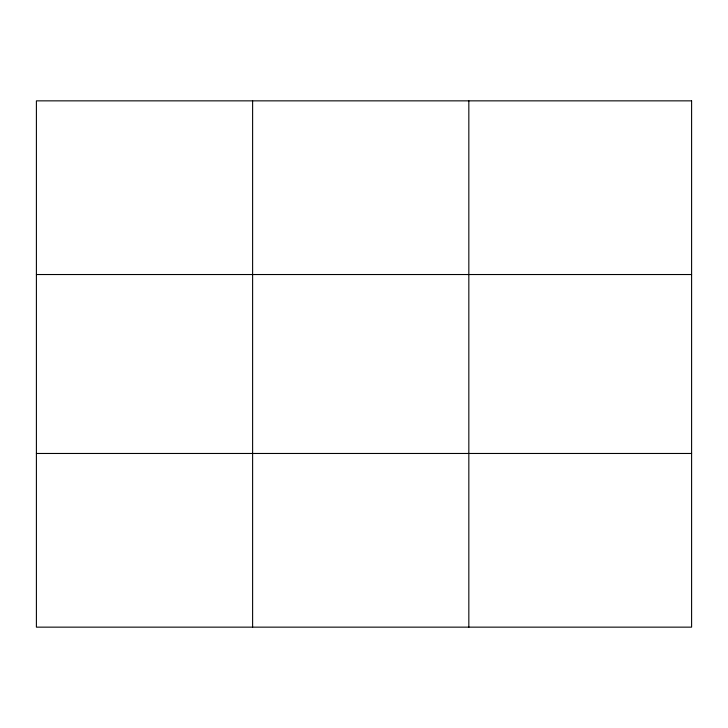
<?xml version="1.0" encoding="UTF-8"?>
<svg xmlns="http://www.w3.org/2000/svg" width="728" height="728" viewBox="0 0 728 728"><rect width="100%" height="100%" fill="white"/><g stroke="black" fill="none" stroke-linecap="round" stroke-linejoin="round"><path stroke-width="1.09" d="M252.616 100.855L252.616 627.145M468.832 100.855L468.832 627.145M36.4 274.529L691.6 274.529M36.4 453.471L691.6 453.471M691.6 100.855L691.6 627.145L36.4 627.145L36.4 100.855L691.6 100.855"/></g></svg>
